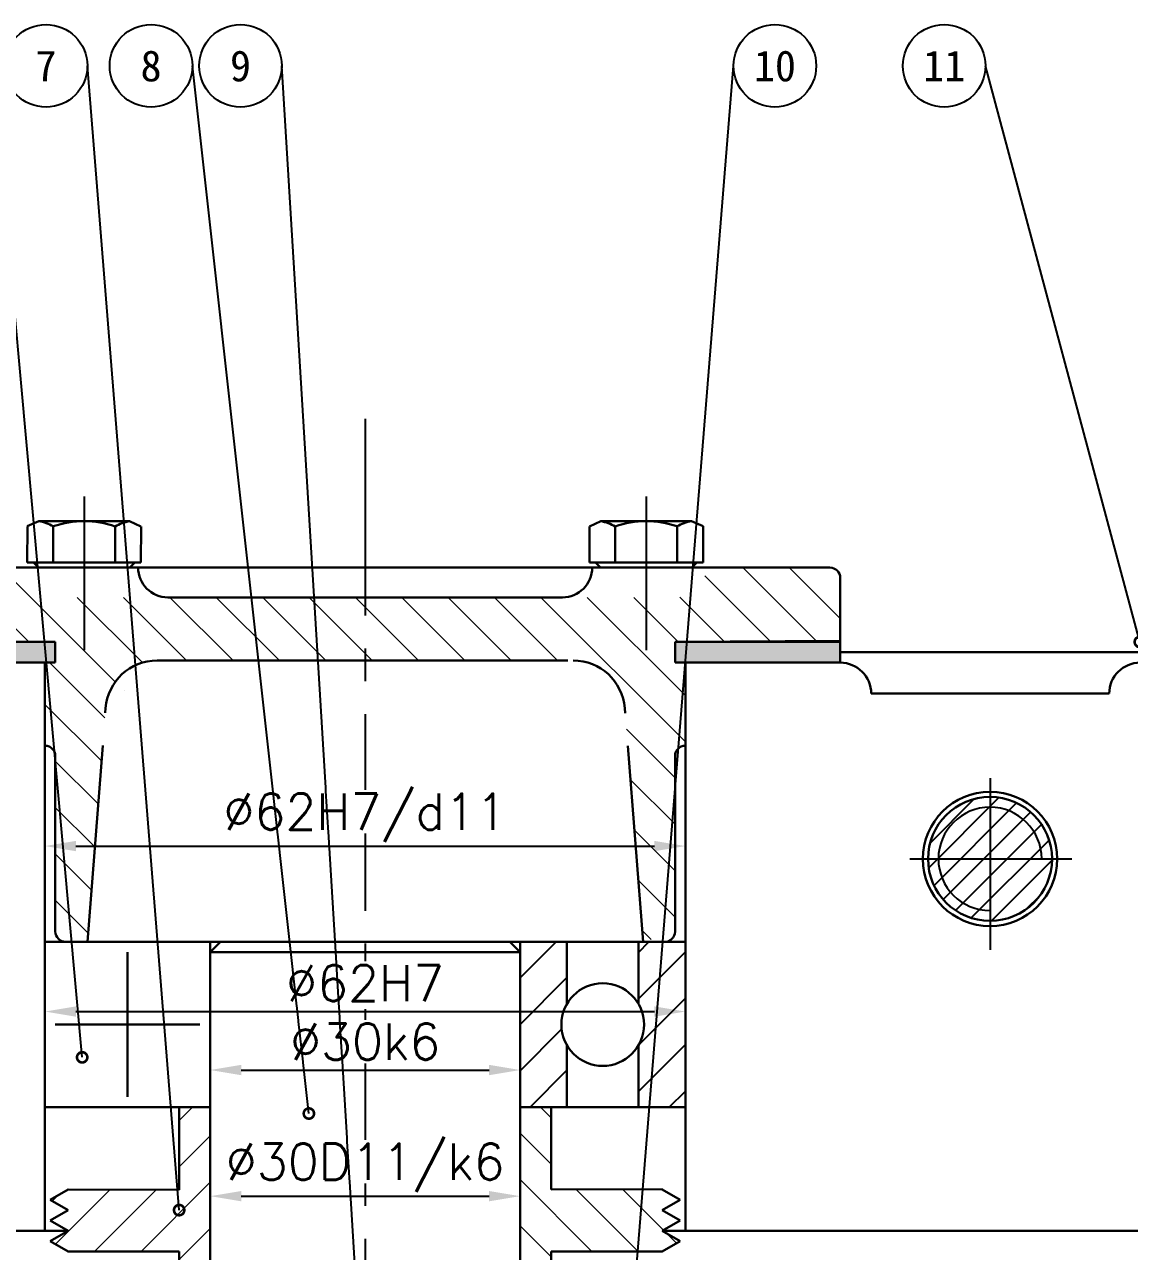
# Model space of a CAD drawing. Header units: millimetres. Extents: x -4 to 3231, y -4 to 1068.
# Drawn here: x 1009.2 to 1116.1, y 542.4 to 661.1 of the extents above; entities that cross this region are included whole.
import ezdxf
from ezdxf import colors
from ezdxf.entities.mleader import LeaderData, LeaderLine
from ezdxf.enums import TextEntityAlignment as Align
from ezdxf.math import Vec2, Vec3

# ---------------------------------------------------------------- set-up
doc = ezdxf.new("R2010")
doc.units = ezdxf.units.MM
doc.linetypes.add('CENTER2', pattern=[28.575, 19.05, -3.175, 3.175, -3.175])
for name, color, linetype, lineweight in [('xishixian', 7, 'Continuous', 9), ('剖面线', 5, 'Continuous', 20), ('标注线', 3, 'Continuous', 20), ('粗实线', 7, 'Continuous', 30), ('粗实线层', 7, 'Continuous', 30)]:
    doc.layers.add(name, color=color, linetype=linetype, lineweight=lineweight)
for name, color, linetype in [('中心线', 1, 'CENTER2'), ('中心线层', 7, 'CENTER2'), ('细实线', 7, 'Continuous')]:
    doc.layers.add(name, color=color, linetype=linetype)
doc.styles.get("Standard").update_dxf_attribs({"font": 'txt', "bigfont": 'gbcbig.shx'})
doc.styles.add('国标字母', font='simfang.ttf', dxfattribs={"width": 0.667, "height": 5})
doc.dimstyles.new('线性直径', dxfattribs={"dimtxt": 3.5, "dimasz": 3, "dimexe": 2, "dimexo": 0, "dimgap": 1, "dimtad": 1, "dimdec": 0, "dimdsep": 46, "dimtxsty": 'Standard', "dimcen": 2.5, "dimclrd": 256, "dimclre": 256, "dimclrt": 256, "dimadec": 0, "dimazin": 0, "dimtfac": 1, "dimtdec": 0, "dimtix": 1, "dimtmove": 0, "dimatfit": 3, "dimfxl": 1, "dimtfill": 1, "dimarcsym": 1})
pattern_1 = [(135, (-1764.066, -3005.4543), (-2.245064, -2.245064), [])]

# ---------------------------------------------------------------- blocks, each defined once
blk = doc.blocks.new('*D30')
at = {"layer": 'Defpoints', "color": 0, "transparency": 16777216}
for p in [(1011.14, 581.62), (1073.14, 581.62), (1073.14, 581.61)]:
    blk.add_point(p, dxfattribs=at)
at = {"layer": '标注线', "lineweight": -2, "transparency": 16777216}
for p, q in [((1011.14, 581.62), (1011.14, 579.61)), ((1014.14, 581.61), (1070.14, 581.61)), ((1073.14, 581.62), (1073.14, 579.61))]:
    blk.add_line(p, q, dxfattribs=at)
at = {"layer": '标注线', "transparency": 16777216}
for points in [[(1014.14, 582.11), (1014.14, 581.11), (1011.14, 581.61)], [(1070.14, 582.11), (1070.14, 581.11), (1073.14, 581.61)]]:
    blk.add_solid(points, dxfattribs=at)
at = {"layer": '标注线', "transparency": 16777216, "insert": (1042.14, 584.36), "char_height": 3.5, "attachment_point": 5, "bg_fill": 3, "box_fill_scale": 1.1, "bg_fill_color": 256, "bg_fill_true_color": 13158600, "bg_fill_transparency": 0}
blk.add_mtext('%%C62H7/d11', dxfattribs=at)
blk = doc.blocks.new('*D31')
at = {"layer": 'Defpoints', "color": 0, "transparency": 16777216}
for p in [(1011.14, 565.84), (1073.14, 565.84), (1073.14, 565.59)]:
    blk.add_point(p, dxfattribs=at)
at = {"layer": '标注线', "lineweight": -2, "transparency": 16777216}
for p, q in [((1011.14, 565.84), (1011.14, 563.59)), ((1014.14, 565.59), (1070.14, 565.59)), ((1073.14, 565.84), (1073.14, 563.59))]:
    blk.add_line(p, q, dxfattribs=at)
at = {"layer": '标注线', "transparency": 16777216}
for points in [[(1014.14, 566.09), (1014.14, 565.09), (1011.14, 565.59)], [(1070.14, 566.09), (1070.14, 565.09), (1073.14, 565.59)]]:
    blk.add_solid(points, dxfattribs=at)
at = {"layer": '标注线', "transparency": 16777216, "insert": (1042.14, 568.34), "char_height": 3.5, "attachment_point": 5, "bg_fill": 3, "box_fill_scale": 1.1, "bg_fill_color": 256, "bg_fill_true_color": 13158600, "bg_fill_transparency": 0}
blk.add_mtext('%%C62H7', dxfattribs=at)
blk = doc.blocks.new('*D32')
at = {"layer": 'Defpoints', "color": 0, "transparency": 16777216}
for p in [(1027.14, 547.72), (1057.14, 547.72), (1057.14, 547.72)]:
    blk.add_point(p, dxfattribs=at)
at = {"layer": '标注线', "lineweight": -2, "transparency": 16777216}
for p, q in [((1027.14, 547.72), (1027.14, 549.72)), ((1057.14, 547.72), (1057.14, 549.72)), ((1030.14, 547.72), (1054.14, 547.72))]:
    blk.add_line(p, q, dxfattribs=at)
at = {"layer": '标注线', "transparency": 16777216}
for points in [[(1030.14, 548.22), (1030.14, 547.22), (1027.14, 547.72)], [(1054.14, 548.22), (1054.14, 547.22), (1057.14, 547.72)]]:
    blk.add_solid(points, dxfattribs=at)
at = {"layer": '标注线', "transparency": 16777216, "insert": (1042.14, 550.47), "char_height": 3.5, "attachment_point": 5, "bg_fill": 3, "box_fill_scale": 1.1, "bg_fill_color": 256, "bg_fill_true_color": 13158600, "bg_fill_transparency": 0}
blk.add_mtext('%%C30D11/k6', dxfattribs=at)
blk = doc.blocks.new('*D42')
at = {"layer": 'Defpoints', "color": 0, "transparency": 16777216}
for p in [(1027.14, 560.07), (1057.14, 560.07), (1057.14, 559.93)]:
    blk.add_point(p, dxfattribs=at)
at = {"layer": '标注线', "lineweight": -2, "transparency": 16777216}
for p, q in [((1027.14, 560.07), (1027.14, 557.93)), ((1030.14, 559.93), (1054.14, 559.93)), ((1057.14, 560.07), (1057.14, 557.93))]:
    blk.add_line(p, q, dxfattribs=at)
at = {"layer": '标注线', "transparency": 16777216}
for points in [[(1030.14, 560.43), (1030.14, 559.43), (1027.14, 559.93)], [(1054.14, 560.43), (1054.14, 559.43), (1057.14, 559.93)]]:
    blk.add_solid(points, dxfattribs=at)
at = {"layer": '标注线', "transparency": 16777216, "insert": (1042.14, 562.68), "char_height": 3.5, "attachment_point": 5, "bg_fill": 3, "box_fill_scale": 1.1, "bg_fill_color": 256, "bg_fill_true_color": 13158600, "bg_fill_transparency": 0}
blk.add_mtext('%%C30k6', dxfattribs=at)
blk = doc.blocks.new('_TagCircle')
at = {"color": 0, "linetype": 'ByBlock', "lineweight": -2, "transparency": 16777216}
blk.add_circle((0, 0), 4, dxfattribs=at)
at = {"layer": '细实线', "color": 0, "transparency": 16777216, "style": '国标字母'}
blk.add_attdef('TAGNUMBER', text='', height=3, dxfattribs=at).set_placement((0, -1.5), align=Align.CENTER)
blk = doc.blocks.new('_DotSmall')
at = {"color": 0, "linetype": 'ByBlock', "const_width": 0.5}
blk.add_lwpolyline([(-0.0625, 0, 1), (0.0625, 0, 1)], format="xyb", close=True, dxfattribs=at)

msp = doc.modelspace()

# ---------------------------------------------------------------- hatches: boundary and pattern name
at = {"layer": '中心线'}
h = msp.add_hatch(dxfattribs=at)
h.set_pattern_fill('ANSI31', color=0, scale=0.5)
h.set_pattern_definition([(45, (-1556.5689, -3005.4543), (-1.122532, 1.122532), [])])
edge = h.paths.add_edge_path()
edge.add_arc((1102.64, 580.37), 6, 0, 360)
at = {"layer": '剖面线'}
h = msp.add_hatch(dxfattribs=at)
h.set_pattern_fill('ANSI31', color=0, angle=90)
h.set_pattern_definition(pattern_1)
edge = h.paths.add_edge_path()
edge.add_arc((973.14, 348.37), 1, 180, 270, ccw=False)
edge.add_line((972.14, 348.37), (972.14, 367.37))
edge.add_arc((971.14, 367.37), 1, 0, 90)
edge.add_line((971.14, 368.37), (969.63, 368.37))
edge.add_line((969.63, 368.37), (968.01, 348.76))
edge.add_arc((963.03, 349.17), 5, 270, 355.2947, ccw=False)
edge.add_line((963.03, 344.17), (962.29, 344.17))
edge.add_line((962.29, 344.17), (954.14, 344.17))
edge.add_line((954.14, 344.17), (954.14, 343.17))
edge.add_line((954.14, 343.17), (954.19, 342.6))
edge.add_line((954.19, 342.6), (962.19, 342.1))
edge.add_line((962.19, 342.1), (962.19, 335.1))
edge.add_line((962.19, 335.1), (954.19, 334.6))
edge.add_line((954.19, 334.6), (954.14, 333.05))
edge.add_line((954.14, 333.05), (968.73, 333.05))
edge.add_arc((968.73, 330.17), 2.89, 0, 90, ccw=False)
edge.add_line((971.62, 330.17), (972.3, 330.17))
edge.add_line((972.3, 330.17), (973.14, 330.17))
edge.add_line((973.14, 330.17), (973.62, 330.17))
edge.add_line((973.62, 330.17), (981.17, 330.17))
edge.add_line((981.17, 330.17), (987.14, 330.17))
edge.add_arc((987.14, 331.17), 1, 270, 360)
edge.add_line((988.14, 331.17), (988.14, 337.17))
edge.add_line((988.14, 337.17), (988.14, 337.37))
edge.add_line((988.14, 337.37), (972.14, 337.37))
edge.add_line((972.14, 337.37), (972.14, 338.37))
edge.add_line((972.14, 338.37), (972.14, 339.37))
edge.add_line((972.14, 339.37), (973.14, 339.37))
edge.add_line((973.14, 339.37), (973.14, 347.37))
edge = h.paths.add_edge_path()
edge.add_line((1042.14, 339.17), (1021.99, 339.17))
edge.add_arc((1021.99, 344.17), 5, 184.4855, 270, ccw=False)
edge.add_line((1017.01, 343.78), (1015.55, 362.33))
edge.add_line((1015.55, 362.33), (1013.14, 362.33))
edge.add_arc((1013.14, 361.33), 1, 90, 180)
edge.add_line((1012.14, 361.33), (1012.14, 348.37))
edge.add_arc((1011.14, 348.37), 1, -90, 0, ccw=False)
edge.add_line((1011.14, 347.37), (1011.14, 339.37))
edge.add_line((1011.14, 339.37), (1012.14, 339.37))
edge.add_line((1012.14, 339.37), (1012.14, 337.37))
edge.add_line((1012.14, 337.37), (996.14, 337.37))
edge.add_line((996.14, 337.37), (996.14, 331.17))
edge.add_arc((997.14, 331.17), 1, 180, 270)
edge.add_line((997.14, 330.17), (1011.14, 330.17))
edge.add_line((1011.14, 330.17), (1012.66, 330.17))
edge.add_arc((1015.55, 330.17), 2.89, 90, 180, ccw=False)
edge.add_line((1015.55, 333.05), (1042.14, 333.05))
edge.add_line((1042.14, 333.05), (1042.14, 339.17))
edge = h.paths.add_edge_path()
edge.add_line((1088.14, 337.17), (1088.14, 337.37))
edge.add_line((1088.14, 337.37), (1072.14, 337.37))
edge.add_line((1072.14, 337.37), (1072.14, 339.37))
edge.add_line((1072.14, 339.37), (1073.14, 339.37))
edge.add_line((1073.14, 339.37), (1073.14, 347.37))
edge.add_arc((1073.14, 348.37), 1, 180, 270, ccw=False)
edge.add_line((1072.14, 348.37), (1072.14, 361.33))
edge.add_arc((1071.14, 361.33), 1, 0, 90)
edge.add_line((1071.14, 362.33), (1069.65, 362.33))
edge.add_line((1069.65, 362.33), (1068.73, 362.33))
edge.add_line((1068.73, 362.33), (1067.27, 343.78))
edge.add_arc((1062.29, 344.17), 5, 270, 355.5145, ccw=False)
edge.add_line((1062.29, 339.17), (1042.14, 339.17))
edge.add_line((1042.14, 339.17), (1042.14, 333.05))
edge.add_line((1042.14, 333.05), (1068.73, 333.05))
edge.add_arc((1068.73, 330.17), 2.89, 0, 90, ccw=False)
edge.add_line((1071.62, 330.17), (1073.51, 330.17))
edge.add_line((1073.51, 330.17), (1076.74, 330.17))
edge.add_line((1076.74, 330.17), (1087.14, 330.17))
edge.add_arc((1087.14, 331.17), 1, 270, 360)
edge.add_line((1088.14, 331.17), (1088.14, 337.17))
edge = h.paths.add_edge_path()
edge.add_line((1182.14, 340.77), (1181.36, 340.77))
edge.add_line((1181.36, 340.77), (1148.05, 340.77))
edge.add_arc((1148.05, 345.77), 5, 183.5241, 270, ccw=False)
edge.add_line((1143.06, 345.46), (1142.14, 360.33))
edge.add_line((1142.14, 360.33), (1139.14, 360.33))
edge.add_arc((1139.14, 359.33), 1, 90, 180)
edge.add_line((1138.14, 359.33), (1138.14, 352.77))
edge.add_arc((1137.14, 352.77), 1, -90, 0, ccw=False)
edge.add_line((1137.14, 351.77), (1137.14, 339.37))
edge.add_line((1137.14, 339.37), (1139.64, 339.37))
edge.add_line((1139.64, 339.37), (1140.64, 339.37))
edge.add_line((1140.64, 339.37), (1140.64, 337.37))
edge.add_line((1140.64, 337.37), (1134.14, 337.37))
edge.add_line((1134.14, 337.37), (1129.64, 337.37))
edge.add_line((1129.64, 337.37), (1125.14, 337.37))
edge.add_line((1125.14, 337.37), (1117.14, 337.37))
edge.add_line((1117.14, 337.37), (1117.14, 330.17))
edge.add_line((1117.14, 330.17), (1117.14, 328.77))
edge.add_arc((1118.14, 328.77), 1, 180, 270)
edge.add_line((1118.14, 327.77), (1139.14, 327.77))
edge.add_arc((1142.83, 327.77), 3.69, 90, 180, ccw=False)
edge.add_line((1142.83, 331.46), (1182.14, 331.46))
edge.add_line((1182.14, 331.46), (1182.14, 340.77))
edge = h.paths.add_edge_path()
edge.add_line((1247.14, 337.37), (1234.64, 337.37))
edge.add_line((1234.64, 337.37), (1230.14, 337.37))
edge.add_line((1230.14, 337.37), (1223.64, 337.37))
edge.add_line((1223.64, 337.37), (1223.64, 339.37))
edge.add_line((1223.64, 339.37), (1227.14, 339.37))
edge.add_line((1227.14, 339.37), (1227.14, 351.77))
edge.add_arc((1227.14, 352.77), 1, 180, 270, ccw=False)
edge.add_line((1226.14, 352.77), (1226.14, 359.33))
edge.add_arc((1225.14, 359.33), 1, 0, 90)
edge.add_line((1225.14, 360.33), (1222.14, 360.33))
edge.add_line((1222.14, 360.33), (1221.22, 345.46))
edge.add_arc((1216.23, 345.77), 5, 270, 356.4759, ccw=False)
edge.add_line((1216.23, 340.77), (1182.14, 340.77))
edge.add_line((1182.14, 340.77), (1182.14, 331.46))
edge.add_line((1182.14, 331.46), (1221.45, 331.46))
edge.add_arc((1221.45, 327.77), 3.69, 0, 90, ccw=False)
edge.add_line((1225.14, 327.77), (1246.14, 327.77))
edge.add_arc((1246.14, 328.77), 1, 270, 360)
edge.add_line((1247.14, 328.77), (1247.14, 337.37))
edge = h.paths.add_edge_path()
edge.add_line((1223.64, 601.37), (1230.14, 601.37))
edge.add_line((1230.14, 601.37), (1234.64, 601.37))
edge.add_line((1234.64, 601.37), (1239.14, 601.37))
edge.add_line((1239.14, 601.37), (1247.14, 601.37))
edge.add_line((1247.14, 601.37), (1247.14, 608.57))
edge.add_line((1247.14, 608.57), (1247.14, 609.97))
edge.add_arc((1246.14, 609.97), 1, 0, 90)
edge.add_line((1246.14, 610.97), (1225.08, 610.97))
edge.add_arc((1221.39, 610.97), 3.69, 270, 360, ccw=False)
edge.add_line((1221.39, 607.28), (1204.64, 607.28))
edge.add_line((1204.64, 607.28), (1204.64, 605.07))
edge.add_line((1204.64, 605.07), (1212.54, 604.61))
edge.add_line((1212.54, 604.61), (1212.64, 597.6))
edge.add_line((1212.64, 597.6), (1204.64, 597.13))
edge.add_line((1204.64, 597.13), (1204.64, 595.07))
edge.add_line((1204.64, 595.07), (1216.03, 595.07))
edge.add_arc((1216.03, 590.07), 5, 4.6275, 90, ccw=False)
edge.add_line((1221.01, 590.47), (1221.99, 578.33))
edge.add_line((1221.99, 578.33), (1225.14, 578.33))
edge.add_arc((1225.14, 579.33), 1, 270, 360)
edge.add_line((1226.14, 579.33), (1226.14, 585.97))
edge.add_arc((1227.14, 585.97), 1, 90, 180, ccw=False)
edge.add_line((1227.14, 586.97), (1227.14, 599.37))
edge.add_line((1227.14, 599.37), (1224.64, 599.37))
edge.add_line((1224.64, 599.37), (1223.64, 599.37))
edge.add_line((1223.64, 599.37), (1223.64, 601.37))
edge = h.paths.add_edge_path()
edge.add_line((1159.14, 597.1), (1151.64, 597.6))
edge.add_line((1151.64, 597.6), (1151.64, 604.6))
edge.add_line((1151.64, 604.6), (1159.14, 605.1))
edge.add_line((1159.14, 605.1), (1159.14, 607.28))
edge.add_line((1159.14, 607.28), (1142.89, 607.28))
edge.add_arc((1142.89, 610.97), 3.69, 180, 270, ccw=False)
edge.add_line((1139.2, 610.97), (1118.14, 610.97))
edge.add_arc((1118.14, 609.97), 1, 90, 180)
edge.add_line((1117.14, 609.97), (1117.14, 608.57))
edge.add_line((1117.14, 608.57), (1117.14, 601.37))
edge.add_line((1117.14, 601.37), (1129.64, 601.37))
edge.add_line((1129.64, 601.37), (1134.14, 601.37))
edge.add_line((1134.14, 601.37), (1140.64, 601.37))
edge.add_line((1140.64, 601.37), (1140.64, 599.37))
edge.add_line((1140.64, 599.37), (1139.64, 599.37))
edge.add_line((1139.64, 599.37), (1137.14, 599.37))
edge.add_line((1137.14, 599.37), (1137.14, 586.97))
edge.add_arc((1137.14, 585.97), 1, 0, 90, ccw=False)
edge.add_line((1138.14, 585.97), (1138.14, 579.33))
edge.add_arc((1139.14, 579.33), 1, 180, 270)
edge.add_line((1139.14, 578.33), (1142.29, 578.33))
edge.add_line((1142.29, 578.33), (1143.27, 590.47))
edge.add_arc((1148.25, 590.07), 5, 90, 175.3725, ccw=False)
edge.add_line((1148.25, 595.07), (1159.14, 595.07))
edge.add_line((1159.14, 595.07), (1159.14, 597.1))
edge = h.paths.add_edge_path()
edge.add_line((1042.14, 605.68), (1042.14, 599.57))
edge.add_line((1042.14, 599.57), (1062.29, 599.57))
edge.add_arc((1062.29, 594.57), 5, 4.4855, 90, ccw=False)
edge.add_line((1067.27, 594.96), (1069.03, 572.55))
edge.add_line((1069.03, 572.55), (1071.14, 572.56))
edge.add_arc((1071.14, 573.56), 1, 270.2205, 360)
edge.add_line((1072.14, 573.56), (1072.14, 590.37))
edge.add_arc((1073.14, 590.37), 1, 90, 180, ccw=False)
edge.add_line((1073.14, 591.37), (1073.14, 599.37))
edge.add_line((1073.14, 599.37), (1072.14, 599.37))
edge.add_line((1072.14, 599.37), (1072.14, 601.37))
edge.add_line((1072.14, 601.37), (1088.14, 601.47))
edge.add_line((1088.14, 601.47), (1088.14, 601.57))
edge.add_line((1088.14, 601.57), (1088.14, 607.57))
edge.add_arc((1087.14, 607.57), 1, 0, 90)
edge.add_line((1087.14, 608.57), (1075.12, 608.57))
edge.add_arc((1072.23, 608.57), 2.89, -90, 0, ccw=False)
edge.add_line((1072.23, 605.68), (1042.14, 605.68))
edge = h.paths.add_edge_path()
edge.add_line((1042.14, 605.68), (1012.05, 605.68))
edge.add_arc((1012.05, 608.57), 2.89, 180, 270, ccw=False)
edge.add_line((1009.16, 608.57), (1003.11, 608.57))
edge.add_line((1003.11, 608.57), (997.14, 608.57))
edge.add_arc((997.14, 607.57), 1, 90, 180.0556)
edge.add_line((996.14, 607.57), (996.14, 601.37))
edge.add_line((996.14, 601.37), (1012.14, 601.37))
edge.add_line((1012.14, 601.37), (1012.14, 599.37))
edge.add_line((1012.14, 599.37), (1011.14, 599.37))
edge.add_line((1011.14, 599.37), (1011.14, 591.37))
edge.add_arc((1011.14, 590.37), 1, 0, 90, ccw=False)
edge.add_line((1012.14, 590.37), (1012.14, 573.34))
edge.add_arc((1013.14, 573.34), 1, 180, 270.2205)
edge.add_line((1013.14, 572.34), (1015.25, 572.34))
edge.add_line((1015.25, 572.34), (1017.01, 594.95))
edge.add_arc((1021.99, 594.57), 5, 90, 175.6048, ccw=False)
edge.add_line((1021.99, 599.57), (1022.53, 599.57))
edge.add_line((1022.53, 599.57), (1042.14, 599.57))
edge.add_line((1042.14, 599.57), (1042.14, 605.68))
edge = h.paths.add_edge_path()
edge.add_line((972.14, 601.37), (988.14, 601.37))
edge.add_line((988.14, 601.37), (988.14, 601.57))
edge.add_line((988.14, 601.57), (988.14, 607.57))
edge.add_arc((987.14, 607.57), 1, 0, 90)
edge.add_line((987.14, 608.57), (975.19, 608.57))
edge.add_arc((972.3, 608.57), 2.89, -90, 0, ccw=False)
edge.add_line((972.3, 605.68), (942.14, 605.68))
edge.add_line((942.14, 605.68), (942.14, 594.57))
edge.add_line((942.14, 594.57), (962.29, 594.57))
edge.add_line((962.29, 594.57), (963.03, 594.57))
edge.add_arc((963.03, 589.57), 5, 4.7053, 90, ccw=False)
edge.add_line((968.01, 589.98), (969.46, 572.37))
edge.add_line((969.46, 572.37), (971.14, 572.37))
edge.add_arc((971.14, 573.37), 1, 270, 360)
edge.add_line((972.14, 573.37), (972.14, 590.37))
edge.add_arc((973.14, 590.37), 1, 90, 180, ccw=False)
edge.add_line((973.14, 591.37), (973.14, 599.37))
edge.add_line((973.14, 599.37), (972.14, 599.37))
edge.add_line((972.14, 599.37), (972.14, 600.37))
edge.add_line((972.14, 600.37), (972.14, 601.37))
edge = h.paths.add_edge_path()
edge.add_line((942.14, 605.68), (911.99, 605.68))
edge.add_arc((911.99, 608.57), 2.89, 180, 270, ccw=False)
edge.add_line((909.1, 608.57), (903.11, 608.57))
edge.add_line((903.11, 608.57), (897.14, 608.57))
edge.add_arc((897.14, 607.57), 1, 90, 180)
edge.add_line((896.14, 607.57), (896.14, 601.57))
edge.add_line((896.14, 601.57), (896.14, 601.37))
edge.add_line((896.14, 601.37), (912.14, 601.37))
edge.add_line((912.14, 601.37), (912.14, 600.37))
edge.add_line((912.14, 600.37), (912.14, 599.37))
edge.add_line((912.14, 599.37), (911.14, 599.37))
edge.add_line((911.14, 599.37), (911.14, 591.37))
edge.add_arc((911.14, 590.37), 1, 0, 90, ccw=False)
edge.add_line((912.14, 590.37), (912.14, 572.37))
edge.add_line((912.14, 572.37), (914.83, 572.37))
edge.add_line((914.83, 572.37), (916.27, 589.98))
edge.add_arc((921.26, 589.57), 5, 90, 175.2947, ccw=False)
edge.add_line((921.26, 594.57), (922, 594.57))
edge.add_line((922, 594.57), (942.14, 594.57))
edge.add_line((942.14, 594.57), (942.14, 605.68))
h = msp.add_hatch(dxfattribs=at)
h.set_pattern_fill('ANSI31', color=0, scale=0.5)
h.paths.add_polyline_path([(1310.39, 377.59, 0.414214), (1306.54, 373.74), (1310.39, 373.74)])
h.paths.add_polyline_path([(1310.39, 377.59), (1310.39, 373.74), (1314.24, 373.74, 0.414214)])
h.paths.add_polyline_path([(1310.39, 373.74), (1306.54, 373.74, 0.414214), (1310.39, 369.89)])
h.paths.add_polyline_path([(1314.24, 373.74), (1310.39, 373.74), (1310.39, 369.89, 0.414214)])
h.paths.add_polyline_path([(864.99, 567.22, 0.414214), (861.14, 563.37), (864.99, 563.37)])
h.paths.add_polyline_path([(864.99, 567.22), (864.99, 563.37), (868.84, 563.37, 0.414214)])
h.paths.add_polyline_path([(864.99, 563.37), (861.14, 563.37, 0.414214), (864.99, 559.52)])
h.paths.add_polyline_path([(868.84, 563.37), (864.99, 563.37), (864.99, 559.52, 0.414214)])
h = msp.add_hatch(dxfattribs=at)
h.set_pattern_fill('ANSI31', color=0, angle=90)
h.set_pattern_definition(pattern_1)
h.paths.add_polyline_path([(972.64, 545.37), (970.91, 546.37), (972.64, 547.37), (970.91, 548.37), (960.14, 548.37), (960.14, 556.37), (957.14, 556.37), (957.14, 542.37), (958.14, 542.37), (970.91, 542.37), (972.64, 543.37), (970.91, 544.37)])
h.paths.add_polyline_path([(1060.14, 542.37), (1070.91, 542.37), (1072.64, 543.37), (1070.91, 544.37), (1072.64, 545.37), (1070.91, 546.37), (1072.64, 547.37), (1070.84, 548.41), (1060.14, 548.37), (1060.14, 556.33), (1057.14, 556.33), (1057.14, 532.41), (1060.14, 532.41)])
h.paths.add_polyline_path([(1226.64, 545.37), (1224.91, 546.37), (1226.64, 547.37), (1224.91, 548.37), (1211.14, 548.37), (1211.14, 558.33), (1207.14, 558.33), (1207.14, 532.33), (1209.64, 532.33), (1211.14, 532.33), (1211.14, 542.37), (1224.91, 542.37), (1226.64, 543.37), (1224.91, 544.37)])
h.paths.add_polyline_path([(1226.64, 393.37), (1224.91, 394.37), (1211.14, 394.37), (1211.14, 404.33), (1207.14, 404.33), (1207.14, 380.33), (1211.14, 380.33), (1211.14, 388.37), (1224.91, 388.37), (1226.64, 389.37), (1224.91, 390.37), (1226.64, 391.37), (1224.91, 392.37)])
h.paths.add_polyline_path([(1072.64, 391.37), (1070.91, 392.37), (1070.91, 392.37), (1072.64, 393.37), (1070.91, 394.37), (1060.14, 394.37), (1060.14, 401.83), (1057.14, 401.83), (1057.14, 378.33), (1060.14, 378.33), (1060.14, 388.37), (1070.91, 388.37), (1072.64, 389.37), (1070.91, 390.37)])
h.paths.add_polyline_path([(970.91, 392.37), (972.65, 393.37), (970.91, 394.37), (960.15, 394.37), (960.15, 396.37), (957.14, 396.37), (957.14, 384.37), (960.14, 384.37), (960.15, 388.37), (970.91, 388.37), (972.65, 389.37), (970.91, 390.37), (972.65, 391.37)])
h = msp.add_hatch(dxfattribs=at)
h.set_pattern_fill('ANSI31', color=0)
h.set_pattern_definition([(45, (-1764.066, -3005.4543), (-2.245064, 2.245064), [])])
h.paths.add_polyline_path([(1027.14, 556.33), (1024.14, 556.33), (1024.14, 548.33), (1013.37, 548.37), (1011.64, 547.37), (1013.37, 546.37), (1011.64, 545.37), (1013.37, 544.37), (1011.64, 543.37), (1013.37, 542.37), (1024.14, 542.37), (1024.14, 532.41), (1027.14, 532.41)])
at = {"layer": '粗实线'}
h = msp.add_hatch(color=0, dxfattribs=at)
h.dxf.hatch_style = 1
h.paths.add_polyline_path([(912.14, 601.37), (896.14, 601.37), (896.14, 599.37), (911.14, 599.37), (912.14, 599.37), (912.14, 600.37)])
h.paths.add_polyline_path([(988.14, 601.37), (972.14, 601.37), (972.14, 600.37), (972.14, 599.37), (973.14, 599.37), (988.14, 599.37)])
h.paths.add_polyline_path([(1012.14, 601.37), (996.14, 601.37), (996.14, 599.37), (1011.14, 599.37), (1012.14, 599.37)])
h.paths.add_polyline_path([(1088.14, 601.37), (1072.14, 601.37), (1072.14, 599.37), (1073.14, 599.37), (1088.14, 599.37)])
h.paths.add_polyline_path([(1140.64, 601.37), (1134.14, 601.37), (1129.64, 601.37), (1125.14, 601.37), (1117.14, 601.37), (1117.14, 599.37), (1139.64, 599.37), (1140.64, 599.37)])
h.paths.add_polyline_path([(1247.14, 601.37), (1234.64, 601.37), (1230.14, 601.37), (1223.64, 601.37), (1223.64, 599.37), (1224.64, 599.37), (1247.14, 599.37)])
h.paths.add_polyline_path([(1247.14, 339.37), (1223.64, 339.37), (1223.64, 337.37), (1230.14, 337.37), (1234.64, 337.37), (1247.14, 337.37)])
h.paths.add_polyline_path([(1088.14, 339.37), (1080.64, 339.37), (1073.14, 339.37), (1072.14, 339.37), (1072.14, 337.37), (1088.14, 337.37)])
h.paths.add_polyline_path([(1012.14, 339.37), (1011.14, 339.37), (996.14, 339.37), (996.14, 337.37), (1012.14, 337.37)])
h.paths.add_polyline_path([(988.14, 339.37), (973.14, 339.37), (972.14, 339.37), (972.14, 338.37), (972.14, 337.37), (988.14, 337.37)])
h.paths.add_polyline_path([(912.14, 338.37), (912.14, 339.29), (896.64, 339.37), (896.14, 339.37), (896.14, 337.37), (912.14, 337.37)])
at = {"layer": '细实线'}
h = msp.add_hatch(dxfattribs=at)
h.set_pattern_fill('ANSI31', color=256)
h.set_pattern_definition([(45, (-1664.0693, -3005.493), (-2.245064, 2.245064), [])])
h.paths.add_polyline_path([(1061.68, 572.33), (1057.14, 572.33), (1057.14, 556.33), (1061.68, 556.33), (1061.68, 562.32, -0.132144), (1061.14, 564.33, -0.132144), (1061.68, 566.34)])
h.paths.add_polyline_path([(1073.14, 572.33), (1071.14, 572.33), (1068.6, 572.33), (1068.6, 566.34, -0.132144), (1069.14, 564.33, -0.132144), (1068.6, 562.32), (1068.6, 556.33), (1073.14, 556.33)])

# ---------------------------------------------------------------- linework, layer by layer
at = {"layer": 'xishixian', "color": 0, "lineweight": 30}
for p, q in [((1010.74, 608.57), (1019.14, 608.57)), ((1073.54, 608.57), (1065.14, 608.57)), ((1073.54, 608.57), (1065.14, 608.57)), ((1023.05, 605.68), (1061.23, 605.68)), ((1088.14, 601.57), (1088.14, 599.37)), ((1114.18, 596.37), (1091.14, 596.37))]:
    msp.add_line(p, q, dxfattribs=at)
for centre, start, end in [((1023.05, 608.57), 180, 270), ((1061.23, 608.57), 270, 0)]:
    msp.add_arc(centre, 2.89, start, end, dxfattribs=at)
at = {"layer": '中心线', "color": 0, "lineweight": -3}
msp.add_line((1042.14, 622.97), (1042.14, 312.37), dxfattribs=at)
at = {"layer": '中心线', "color": 0}
for p, q in [((1014.92, 615.46), (1014.92, 600.58)), ((1069.36, 615.46), (1069.36, 600.58)), ((1102.64, 588.2), (1102.64, 571.58)), ((1094.87, 580.37), (1110.55, 580.37))]:
    msp.add_line(p, q, dxfattribs=at)
at = {"layer": '中心线层', "color": 0, "lineweight": 30}
for p, q in [((1022.53, 599.57), (1021.99, 599.57)), ((1042.14, 599.57), (1022.53, 599.57)), ((1042.14, 599.57), (1062.29, 599.57)), ((1015.25, 572.34), (1017.01, 594.96)), ((1069.05, 572.33), (1067.27, 594.96)), ((1012.14, 590.33), (1012.14, 573.34)), ((1072.14, 590.33), (1072.14, 573.33))]:
    msp.add_line(p, q, dxfattribs=at)
for centre, radius, start, end in [((1021.99, 594.57), 5, 90, 175.5145), ((1062.29, 594.57), 5, 4.4855, 90), ((1011.14, 590.33), 1, 0, 90), ((1073.14, 590.33), 1, 90, 180)]:
    msp.add_arc(centre, radius, start, end, dxfattribs=at)
at = {"layer": '粗实线', "color": 0}
for p, q in [((1010.53, 613.07), (1009.43, 612.57)), ((1010.53, 613.07), (1014.93, 613.06)), ((1019.33, 613.05), (1014.93, 613.06)), ((1019.33, 613.05), (1020.43, 612.55)), ((1064.95, 613.05), (1063.85, 612.55)), ((1064.95, 613.05), (1069.35, 613.06)), ((1073.75, 613.07), (1069.35, 613.06)), ((1073.75, 613.07), (1074.85, 612.57)), ((1009.43, 609.07), (1009.44, 612.56)), ((1011.93, 609.06), (1011.93, 612.56)), ((1017.93, 609.05), (1017.93, 612.55)), ((1020.43, 609.05), (1020.44, 612.55)), ((1063.85, 609.05), (1063.85, 612.55)), ((1066.35, 609.05), (1066.35, 612.55)), ((1072.35, 609.06), (1072.35, 612.56)), ((1074.85, 609.07), (1074.85, 612.57)), ((1011.14, 608.57), (997.14, 608.57)), ((1014.11, 608.57), (1003.11, 608.57)), ((1020.43, 609.05), (1009.43, 609.07)), ((1010.53, 608.56), (1010.03, 609.07)), ((1027.14, 608.57), (1011.14, 608.57)), ((1019.33, 608.56), (1019.84, 609.07)), ((1057.14, 608.57), (1027.14, 608.57)), ((1057.14, 608.57), (1073.14, 608.57)), ((1062.36, 608.57), (1076.74, 608.57)), ((1063.85, 609.05), (1074.85, 609.07)), ((1064.95, 608.56), (1064.44, 609.07)), ((1073.14, 608.57), (1087.14, 608.57)), ((1073.75, 608.56), (1074.25, 609.07)), ((1088.14, 607.57), (1088.14, 601.57)), ((996.14, 601.37), (1012.14, 601.37)), ((1088.14, 601.37), (1072.14, 601.37)), ((1117.14, 600.37), (1088.14, 600.37)), ((1061.75, 599.57), (1022.53, 599.57)), ((1073.14, 591.37), (1073.14, 599.37)), ((1011.14, 572.33), (1073.14, 572.33)), ((1027.14, 530.33), (1027.14, 572.33)), ((1027.14, 571.33), (1028.14, 572.33)), ((1027.14, 571.33), (1057.14, 571.33)), ((1057.14, 571.33), (1056.14, 572.33)), ((1057.14, 530.33), (1057.14, 572.33)), ((1027.14, 556.33), (1024.14, 556.33)), ((1024.14, 556.33), (1024.14, 548.33)), ((1057.14, 556.33), (1060.14, 556.33)), ((1060.14, 556.33), (1060.14, 548.37)), ((1024.14, 548.33), (1013.37, 548.37)), ((1060.14, 548.37), (1070.91, 548.41)), ((1011.14, 544.37), (1013.37, 544.37)), ((1073.14, 544.37), (1070.91, 544.37)), ((1013.37, 542.37), (1024.14, 542.37)), ((1024.14, 542.37), (1024.14, 532.41)), ((1070.91, 542.37), (1060.14, 542.37)), ((1060.14, 542.37), (1060.14, 532.41))]:
    msp.add_line(p, q, dxfattribs=at)
at = {"layer": '粗实线', "color": 0, "lineweight": 30}
for p, q in [((1012.14, 601.37), (1012.14, 599.37)), ((1072.14, 601.37), (1072.14, 599.37)), ((1088.14, 601.37), (1088.14, 601.57)), ((1088.14, 601.37), (1088.14, 601.37)), ((1088.14, 601.37), (1088.14, 601.37)), ((1088.14, 601.37), (1088.14, 601.37)), ((996.14, 599.37), (1011.14, 599.37)), ((1012.14, 599.37), (1011.14, 599.37)), ((1072.14, 599.37), (1073.14, 599.37)), ((1073.14, 599.37), (1088.14, 599.37)), ((1011.14, 591.37), (1011.14, 572.33)), ((1073.14, 591.37), (1073.14, 572.33))]:
    msp.add_line(p, q, dxfattribs=at)
at = {"layer": '粗实线', "color": 0}
for radius in [6.5, 6]:
    msp.add_circle((1102.64, 580.37), radius, dxfattribs=at)
for centre, radius, start, end in [((1009.68, 608.48), 4.67, 61.0696, 79.4022), ((1014.92, 603.81), 9.25, 70.9651, 108.8144), ((1020.17, 608.46), 4.67, 100.3773, 118.7098), ((1064.11, 608.46), 4.67, 61.2902, 79.6227), ((1069.36, 603.81), 9.25, 71.1856, 109.0349), ((1074.6, 608.48), 4.67, 100.5978, 118.9304), ((1088.14, 596.37), 3, 0, 90), ((1117.18, 596.37), 3, 90, 180), ((1013.14, 573.34), 1, 180, 270.2205), ((1071.14, 573.33), 1, 270, 0)]:
    msp.add_arc(centre, radius, start, end, dxfattribs=at)
at = {"layer": '粗实线', "color": 0, "lineweight": 30}
msp.add_arc((1087.14, 607.57), 1, 0, 90, dxfattribs=at)
at = {"layer": '粗实线层', "color": 0, "lineweight": 30}
for p, q in [((1011.14, 572.33), (1011.14, 544.33)), ((1011.14, 572.33), (1011.14, 564.33)), ((1019.14, 564.33), (1019.14, 571.33)), ((1061.68, 566.34), (1061.68, 572.33)), ((1068.6, 566.34), (1068.6, 572.33)), ((1073.14, 572.33), (1073.14, 544.37)), ((1019.14, 564.33), (1012.14, 564.33)), ((1019.14, 564.33), (1026.14, 564.33)), ((1019.14, 564.33), (1019.14, 557.33)), ((1061.68, 562.32), (1061.68, 556.33)), ((1068.6, 562.32), (1068.6, 556.33)), ((1011.14, 556.33), (1027.14, 556.33)), ((1073.14, 556.33), (1057.14, 556.33)), ((1057.14, 556.33), (1065.14, 556.33))]:
    msp.add_line(p, q, dxfattribs=at)
at = {"layer": '粗实线层', "color": 0}
for p, q in [((1013.37, 548.37), (1011.64, 547.37)), ((1070.91, 548.37), (1072.64, 547.37)), ((1011.64, 547.37), (1013.37, 546.37)), ((1013.37, 546.37), (1011.64, 545.37)), ((1072.64, 547.37), (1070.91, 546.37)), ((1070.91, 546.37), (1072.64, 545.37)), ((1011.64, 545.37), (1013.37, 544.37)), ((1072.64, 545.37), (1070.91, 544.37)), ((1013.37, 544.37), (1011.64, 543.37)), ((1070.91, 544.37), (1072.64, 543.37)), ((1011.64, 543.37), (1013.37, 542.37)), ((1072.64, 543.37), (1070.91, 542.37))]:
    msp.add_line(p, q, dxfattribs=at)
at = {"layer": '粗实线层', "color": 0, "lineweight": 30}
msp.add_circle((1065.14, 564.33), 4, dxfattribs=at)
at = {"layer": '细实线', "color": 0, "lineweight": 30}
for p, q in [((996.14, 601.37), (1012.14, 601.37)), ((1012.14, 601.37), (1012.14, 599.37)), ((1088.14, 601.47), (1072.14, 601.37)), ((1072.14, 601.37), (1072.14, 599.37)), ((1012.14, 599.37), (1011.14, 599.37)), ((1011.14, 599.37), (1011.14, 591.37)), ((1072.14, 599.37), (1073.14, 599.37)), ((1073.14, 599.37), (1073.14, 591.37)), ((1011.14, 544.37), (970.91, 544.37)), ((1071.17, 544.37), (1070.91, 544.37)), ((1071.17, 544.37), (1139.37, 544.37))]:
    msp.add_line(p, q, dxfattribs=at)
at = {"layer": '细实线', "color": 0}
msp.add_arc((1102.64, 580.37), 5, 0, 270, dxfattribs=at)

# ---------------------------------------------------------------- leaders
at = {"layer": '细实线'}
ml = msp.add_multileader_block('Standard', dxfattribs=at)
ml.set_content('_TagCircle', color=256)
ml.set_attribute('TAGNUMBER', '11', width=0)
ml.set_leader_properties()
ml.set_arrow_properties(name='DOTSMALL')
ml.build(insert=Vec2(0, 0))
ml.multileader.update_dxf_attribs({"text_right_attachment_type": 6, "dogleg_length": 0, "arrow_head_size": 2})
ctx = ml.context
ctx.base_point, ctx.arrow_head_size, ctx.plane_origin = Vec3(1094.2, 657.14), 2, Vec3(1117.14, 601.37)
ctx.right_attachment = 6
notes = []
notes.append((ctx, [(0, (1, 1, 0), (1102.2, 657.14), (-1, 0), 0, [(0, [(1117.14, 601.37)], 0, [])])]))
ctx.block.insert = Vec3(1098.2, 657.14)
for ctx, leaders in notes:
    for number, flags, end, landing, length, lines in leaders:
        leader = LeaderData()
        leader.index, (leader.has_last_leader_line, leader.has_dogleg_vector, leader.attachment_direction) = number, flags
        leader.last_leader_point, leader.dogleg_vector, leader.dogleg_length = Vec3(end), Vec3(landing), length
        for number, points, colour, breaks in lines:
            line = LeaderLine()
            line.index, line.vertices, line.color, line.breaks = number, Vec3.list(points), colors.encode_raw_color(colour), breaks
            leader.lines.append(line)
        ctx.leaders.append(leader)

# ---------------------------------------------------------------- next in the draw order: dimensions: what is measured, and where the dimension line sits
at = {"layer": '标注线'}
dim = msp.add_linear_dim(base=(1073.14, 581.61), p1=(1011.14, 581.62), p2=(1073.14, 581.62), text='<>H7/d11', dimstyle='线性直径', override={"dimpost": '%%C<>'}, dxfattribs=at)
dim.commit()
dim.dimension.update_dxf_attribs({"geometry": '*D30', "text_midpoint": (1042.14, 581.61), "dimtype": 160})
for base, p1, p2, text, picture, middle in [((1073.14, 565.59), (1011.14, 565.84), (1073.14, 565.84), '<>H7', '*D31', (1042.14, 568.34)), ((1057.14, 547.72), (1027.14, 547.72), (1057.14, 547.72), '<>D11/k6', '*D32', (1042.14, 550.47))]:
    dim = msp.add_linear_dim(base=base, p1=p1, p2=p2, text=text, dimstyle='线性直径', override={"dimpost": '%%C<>'}, dxfattribs=at)
    dim.commit()
    dim.dimension.update_dxf_attribs({"geometry": picture, "text_midpoint": middle})

# ---------------------------------------------------------------- next in the draw order: dimensions: what is measured, and where the dimension line sits
dim = msp.add_linear_dim(base=(1057.14, 559.93), p1=(1027.14, 560.07), p2=(1057.14, 560.07), text='<>k6', dimstyle='线性直径', override={"dimpost": '%%C<>'}, dxfattribs=at)
dim.commit()
dim.dimension.update_dxf_attribs({"geometry": '*D42', "text_midpoint": (1042.14, 562.68)})

# ---------------------------------------------------------------- next in the draw order: leaders
at = {"layer": '细实线'}
ml = msp.add_multileader_block('Standard', dxfattribs=at)
ml.set_content('_TagCircle', color=256)
ml.set_attribute('TAGNUMBER', '6', width=0)
ml.set_leader_properties()
ml.set_arrow_properties(name='DOTSMALL')
ml.build(insert=Vec2(0, 0))
ml.multileader.update_dxf_attribs({"text_right_attachment_type": 6, "dogleg_length": 0, "arrow_head_size": 2})
ctx = ml.context
ctx.base_point, ctx.arrow_head_size, ctx.plane_origin = Vec3(998.04, 657.14), 2, Vec3(1014.74, 561.16)
ctx.right_attachment = 6
notes = []
notes.append((ctx, [(0, (1, 1, 0), (1006.04, 657.14), (-1, 0), 0, [(0, [(1014.74, 561.16)], 0, [])])]))
ctx.block.insert = Vec3(1002.04, 657.14)
ml = msp.add_multileader_block('Standard', dxfattribs=at)
ml.set_content('_TagCircle', color=256)
ml.set_attribute('TAGNUMBER', '7', width=0)
ml.set_leader_properties()
ml.set_arrow_properties(name='DOTSMALL')
ml.build(insert=Vec2(0, 0))
ml.multileader.update_dxf_attribs({"text_right_attachment_type": 6, "dogleg_length": 0, "arrow_head_size": 2})
ctx = ml.context
ctx.base_point, ctx.arrow_head_size, ctx.plane_origin = Vec3(1007.24, 657.14), 2, Vec3(1024.13, 546.37)
ctx.right_attachment = 6
notes.append((ctx, [(0, (1, 1, 0), (1015.24, 657.14), (-1, 0), 0, [(0, [(1024.13, 546.37)], 0, [])])]))
ctx.block.insert = Vec3(1011.24, 657.14)
ml = msp.add_multileader_block('Standard', dxfattribs=at)
ml.set_content('_TagCircle', color=256)
ml.set_attribute('TAGNUMBER', '10', width=0)
ml.set_leader_properties()
ml.set_arrow_properties(name='DOTSMALL')
ml.build(insert=Vec2(0, 0))
ml.multileader.update_dxf_attribs({"text_right_attachment_type": 6, "dogleg_length": 0, "arrow_head_size": 2})
ctx = ml.context
ctx.base_point, ctx.arrow_head_size, ctx.plane_origin = Vec3(1077.81, 657.14), 2, Vec3(1067.34, 527.67)
ctx.right_attachment = 6
notes.append((ctx, [(0, (1, 1, 0), (1077.81, 657.14), (1, 0), 0, [(0, [(1067.34, 527.67)], 0, [])])]))
ctx.block.insert = Vec3(1081.81, 657.14)
for ctx, leaders in notes:
    for number, flags, end, landing, length, lines in leaders:
        leader = LeaderData()
        leader.index, (leader.has_last_leader_line, leader.has_dogleg_vector, leader.attachment_direction) = number, flags
        leader.last_leader_point, leader.dogleg_vector, leader.dogleg_length = Vec3(end), Vec3(landing), length
        for number, points, colour, breaks in lines:
            line = LeaderLine()
            line.index, line.vertices, line.color, line.breaks = number, Vec3.list(points), colors.encode_raw_color(colour), breaks
            leader.lines.append(line)
        ctx.leaders.append(leader)

# ---------------------------------------------------------------- next in the draw order: leaders
ml = msp.add_multileader_block('Standard', dxfattribs=at)
ml.set_content('_TagCircle', color=256)
ml.set_attribute('TAGNUMBER', '8', width=0)
ml.set_leader_properties()
ml.set_arrow_properties(name='DOTSMALL')
ml.build(insert=Vec2(0, 0))
ml.multileader.update_dxf_attribs({"text_right_attachment_type": 6, "dogleg_length": 0, "arrow_head_size": 2})
ctx = ml.context
ctx.base_point, ctx.arrow_head_size, ctx.plane_origin = Vec3(1017.41, 657.14), 2, Vec3(1036.69, 555.72)
ctx.right_attachment = 6
notes = []
notes.append((ctx, [(0, (1, 1, 0), (1025.41, 657.14), (-1, 0), 0, [(0, [(1036.69, 555.72)], 0, [])])]))
ctx.block.insert = Vec3(1021.41, 657.14)
ml = msp.add_multileader_block('Standard', dxfattribs=at)
ml.set_content('_TagCircle', color=256)
ml.set_attribute('TAGNUMBER', '9', width=0)
ml.set_leader_properties()
ml.set_arrow_properties(name='DOTSMALL')
ml.build(insert=Vec2(0, 0))
ml.multileader.update_dxf_attribs({"text_right_attachment_type": 6, "dogleg_length": 0, "arrow_head_size": 2})
ctx = ml.context
ctx.base_point, ctx.arrow_head_size, ctx.plane_origin = Vec3(1026.07, 657.14), 2, Vec3(1042.14, 524.66)
ctx.right_attachment = 6
notes.append((ctx, [(0, (1, 1, 0), (1034.07, 657.14), (-1, 0), 0, [(0, [(1042.14, 524.66)], 0, [])])]))
ctx.block.insert = Vec3(1030.07, 657.14)
for ctx, leaders in notes:
    for number, flags, end, landing, length, lines in leaders:
        leader = LeaderData()
        leader.index, (leader.has_last_leader_line, leader.has_dogleg_vector, leader.attachment_direction) = number, flags
        leader.last_leader_point, leader.dogleg_vector, leader.dogleg_length = Vec3(end), Vec3(landing), length
        for number, points, colour, breaks in lines:
            line = LeaderLine()
            line.index, line.vertices, line.color, line.breaks = number, Vec3.list(points), colors.encode_raw_color(colour), breaks
            leader.lines.append(line)
        ctx.leaders.append(leader)

doc.saveas('drawing.dxf')
